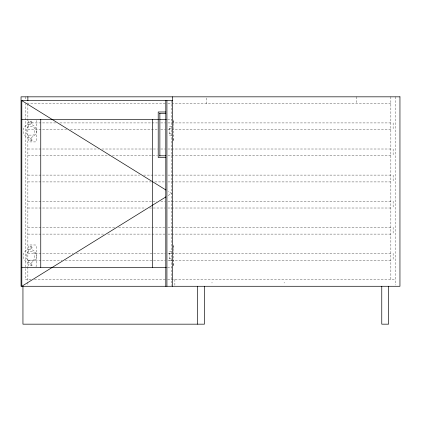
<?xml version="1.0" encoding="UTF-8"?>
<svg xmlns="http://www.w3.org/2000/svg" width="421" height="421" viewBox="0 0 421 421"><rect width="100%" height="100%" fill="white"/><g stroke="black" fill="none" stroke-linecap="round" stroke-linejoin="round"><path stroke-width="0.32" stroke-dasharray="2.1 1.58" d="M28.817 126.763L26.544 128.279L26.544 133.583L28.817 135.099L33.554 135.099L34.69 133.583L34.69 128.279L33.554 126.763L28.817 126.763L28.817 121.08A1.137 1.137 0 0 1 28.97 120.511M28.817 251.8L26.544 253.316L26.544 258.62L28.817 260.136L33.554 260.136L34.69 258.62L34.69 253.316L33.554 251.8L28.817 251.8L28.817 246.117A1.137 1.137 0 0 1 29.954 244.98L35.259 244.98A1.137 1.137 0 0 1 36.395 246.117L36.395 265.819A1.137 1.137 0 0 1 35.827 266.803M168.121 195.528L171.473 193.45L168.121 191.371M165.306 103.65L27.87 103.65L27.87 101.419M167.937 103.65L390.856 103.65M167.553 119.564L171.473 119.564M173.368 121.08L173.368 123.353M27.87 122.921L56.03 122.921M59.961 122.921L157.549 122.921M160.701 122.921L165.406 122.921M167.937 122.921L390.856 122.921M171.584 126.763L169.2 126.763L169.2 135.099L171.584 135.099M172.989 126.763L173.368 126.763M169.2 128.279L171.726 128.279M27.87 129.742L66.665 129.742M70.439 129.742L157.549 129.742M160.701 129.742L165.406 129.742M167.937 129.742L390.856 129.742M169.2 133.583L171.726 133.583M172.989 135.099L173.368 135.099M173.368 138.509L173.368 140.782M27.87 149.008L98.603 149.008M101.877 149.008L157.549 149.008M160.701 149.008L165.406 149.008M167.937 149.008L390.856 149.008M27.87 155.828L109.739 155.828M112.354 155.828L157.549 155.828M167.937 155.828L390.856 155.828M27.87 175.099L139.661 175.099M143.603 175.099L165.406 175.099M167.937 175.099L390.856 175.099M27.87 181.919L150.997 181.919M154.786 181.919L165.406 181.919M167.937 181.919L390.856 181.919M27.87 201.191L156.891 201.191M160.822 201.191L165.406 201.191M167.937 201.191L390.856 201.191M27.87 208.011L145.755 208.011M149.523 208.011L165.406 208.011M167.937 208.011L390.856 208.011M27.87 227.282L115.986 227.282M118.617 227.282L165.406 227.282M167.937 227.282L390.856 227.282M27.87 234.102L104.808 234.102M107.771 234.102L165.406 234.102M167.937 234.102L390.856 234.102M173.368 246.117L173.368 248.39M171.584 251.8L169.2 251.8L169.2 260.136L171.584 260.136M172.989 251.8L173.368 251.8M169.2 253.316L171.726 253.316M27.87 253.368L73.243 253.368M76.333 253.368L165.406 253.368M167.937 253.368L390.856 253.368M169.2 258.62L171.726 258.62M172.989 260.136L173.368 260.136M27.87 260.189L62.066 260.189M65.202 260.189L165.406 260.189M167.937 260.189L390.856 260.189M173.368 263.546L173.368 265.819M167.553 267.335L171.473 267.335M31.159 279.46L25.218 279.46L25.218 103.398M34.422 279.46L165.285 279.46M167.663 279.46L395.403 279.46M211.637 282.87L212.395 282.87M284.007 282.87L284.764 282.87M395.403 96.83L395.403 285.038M393.13 122.921L393.13 129.742M393.13 149.008L393.13 155.828M393.13 175.099L393.13 181.919M393.13 201.191L393.13 208.011M393.13 227.282L393.13 234.102M393.13 253.368L393.13 260.189M390.856 96.83L390.856 279.46M356.755 96.83L356.755 103.65M206.711 98.072L206.711 103.65M174.883 279.46L174.883 286.28M173.368 119.953L173.368 141.909M173.368 244.99L173.368 266.946M171.473 100.619L171.473 285.627M28.817 135.099L28.817 140.782A1.137 1.137 0 0 0 29.954 141.919L35.259 141.919A1.137 1.137 0 0 0 36.395 140.782L36.395 121.08A1.137 1.137 0 0 0 36.243 120.511M28.817 260.136L28.817 265.819A1.137 1.137 0 0 0 29.386 266.803M27.87 104.04L27.87 266.614M27.87 267.203L27.87 281.691M27.87 282.333L27.87 285.659M25.218 96.83L25.218 100.114M29.765 124.3L28.612 124.4A6.631 6.631 0 0 0 28.612 137.462L29.765 137.562A6.631 6.631 0 0 0 36.395 130.931A6.631 6.631 0 0 0 29.765 124.3M29.765 249.337L28.612 249.437A6.631 6.631 0 0 0 28.612 262.499L29.765 262.599A6.631 6.631 0 0 0 36.395 255.968A6.631 6.631 0 0 0 29.765 249.337M30.523 123.2A1.137 1.137 0 0 0 32.228 122.216A1.137 1.137 0 0 0 30.523 121.232A1.137 1.137 0 0 0 30.523 123.2M30.523 140.63A1.137 1.137 0 0 0 32.228 139.646A1.137 1.137 0 0 0 30.523 138.662A1.137 1.137 0 0 0 30.523 140.63M30.691 122.616A0.568 0.568 0 0 0 31.638 122.364A0.568 0.568 0 0 0 30.943 121.669A0.568 0.568 0 0 0 30.691 122.616M30.807 140.14A0.568 0.568 0 0 0 31.659 139.646A0.568 0.568 0 0 0 30.807 139.151A0.568 0.568 0 0 0 30.807 140.14M30.523 248.237A1.137 1.137 0 0 0 32.228 247.253A1.137 1.137 0 0 0 30.523 246.269A1.137 1.137 0 0 0 30.523 248.237M30.523 265.667A1.137 1.137 0 0 0 32.228 264.683A1.137 1.137 0 0 0 30.523 263.699A1.137 1.137 0 0 0 30.523 265.667M30.691 247.653A0.568 0.568 0 0 0 31.638 247.401A0.568 0.568 0 0 0 30.943 246.706A0.568 0.568 0 0 0 30.691 247.653M30.807 265.177A0.568 0.568 0 0 0 31.659 264.683A0.568 0.568 0 0 0 30.807 264.188A0.568 0.568 0 0 0 30.807 265.177"/><path stroke-width="0.63" d="M165.89 196.912L21.808 286.28L21.808 100.619L172.61 100.619M165.79 111.986L158.212 111.986L158.212 157.454L165.79 157.454M159.475 113.638L165.79 113.638M21.808 119.564L158.407 119.564M159.659 119.564L166.248 119.564M159.475 155.796L165.79 155.796M21.808 267.335L166.248 267.335M21.808 100.619L165.89 189.987M388.583 286.28L388.583 324.17L381.763 324.17L381.763 286.28M204.438 286.28L204.438 324.17L22.945 324.17L22.945 286.28M197.617 286.28L197.617 324.17M172.61 96.83L172.61 286.28M166.927 100.619L166.927 286.28M165.79 100.619L165.79 286.28M159.869 113.286L159.869 156.154M152.528 119.564L152.528 267.335M40.753 119.564L40.753 267.335M27.87 96.83L27.87 100.761M399.95 96.83L21.05 96.83L21.05 286.28L399.95 286.28L399.95 96.83"/></g></svg>
